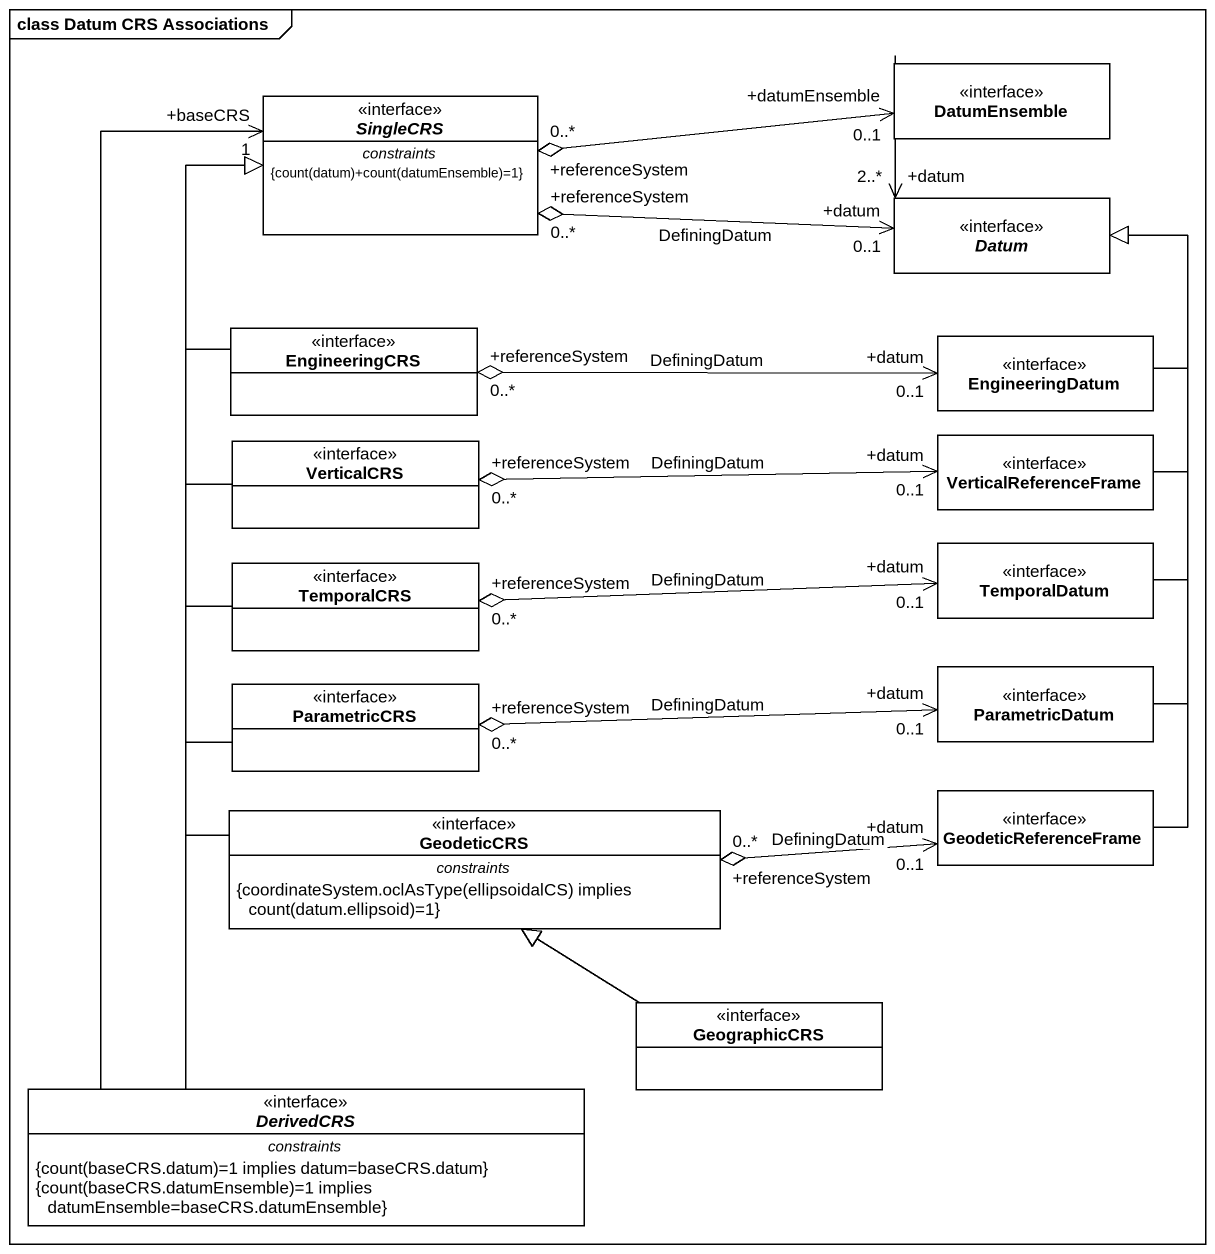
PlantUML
@startuml
mainframe class Datum CRS Associations
hide circle
hide empty members
abstract class SingleCRS <<interface>> {
  -- constraints --
  {field} {count(datum)+count(datumEnsemble)=1}
}
class DatumEnsemble <<interface>>
abstract class Datum <<interface>>
class EngineeringCRS <<interface>>
class EngineeringDatum <<interface>>
class VerticalCRS <<interface>>
class VerticalReferenceFrame <<interface>>
class TemporalCRS <<interface>>
class TemporalDatum <<interface>>
class ParametricCRS <<interface>>
class ParametricDatum <<interface>>
class GeodeticReferenceFrame <<interface>>
class GeodeticCRS <<interface>> {
  -- constraints --
  {field} {coordinateSystem.oclAsType(ellipsoidalCS) implies count(datum.ellipsoid)=1}
}
class GeographicCRS <<interface>>
abstract class DerivedCRS <<interface>> {
  -- constraints --
  {field} {count(baseCRS.datum)=1 implies datum=baseCRS.datum}
  {field} {count(baseCRS.datumEnsemble)=1 implies datumEnsemble=baseCRS.datumEnsemble}
}
SingleCRS "+baseCRS\n1" <-- DerivedCRS
DatumEnsemble "+datumEnsemble\n0..1" <-left-o "+referenceSystem\n0..*" SingleCRS
DatumEnsemble --> "+datum\n2..*" Datum
Datum "+datum\n0..1" <-left-o "+referenceSystem\n0..*" SingleCRS : DefiningDatum
EngineeringCRS -up-|> SingleCRS
EngineeringCRS "+referenceSystem\n0..*" o-right-> "+datum\n0..1" EngineeringDatum : DefiningDatum
EngineeringDatum -up-|> Datum
VerticalCRS -up-|> SingleCRS
VerticalCRS "+referenceSystem\n0..*" o-right-> "+datum\n0..1" VerticalReferenceFrame : DefiningDatum
VerticalReferenceFrame -up-|> Datum
TemporalCRS -up-|> SingleCRS
TemporalDatum -up-|> Datum
TemporalDatum "+datum\n0..1" <-left-o "+referenceSystem\n0..*" TemporalCRS : DefiningDatum
ParametricCRS -up-|> SingleCRS
ParametricDatum -up-|> Datum
ParametricDatum "+datum\n0..1" <-left-o "+referenceSystem\n0..*" ParametricCRS : DefiningDatum
GeodeticReferenceFrame -up-|> Datum
GeodeticCRS -up-|> SingleCRS
GeodeticCRS "+referenceSystem\n0..*" o-right-> "+datum\n0..1" GeodeticReferenceFrame : DefiningDatum
GeographicCRS -up-|> GeodeticCRS
DerivedCRS -up-|> SingleCRS
@enduml
